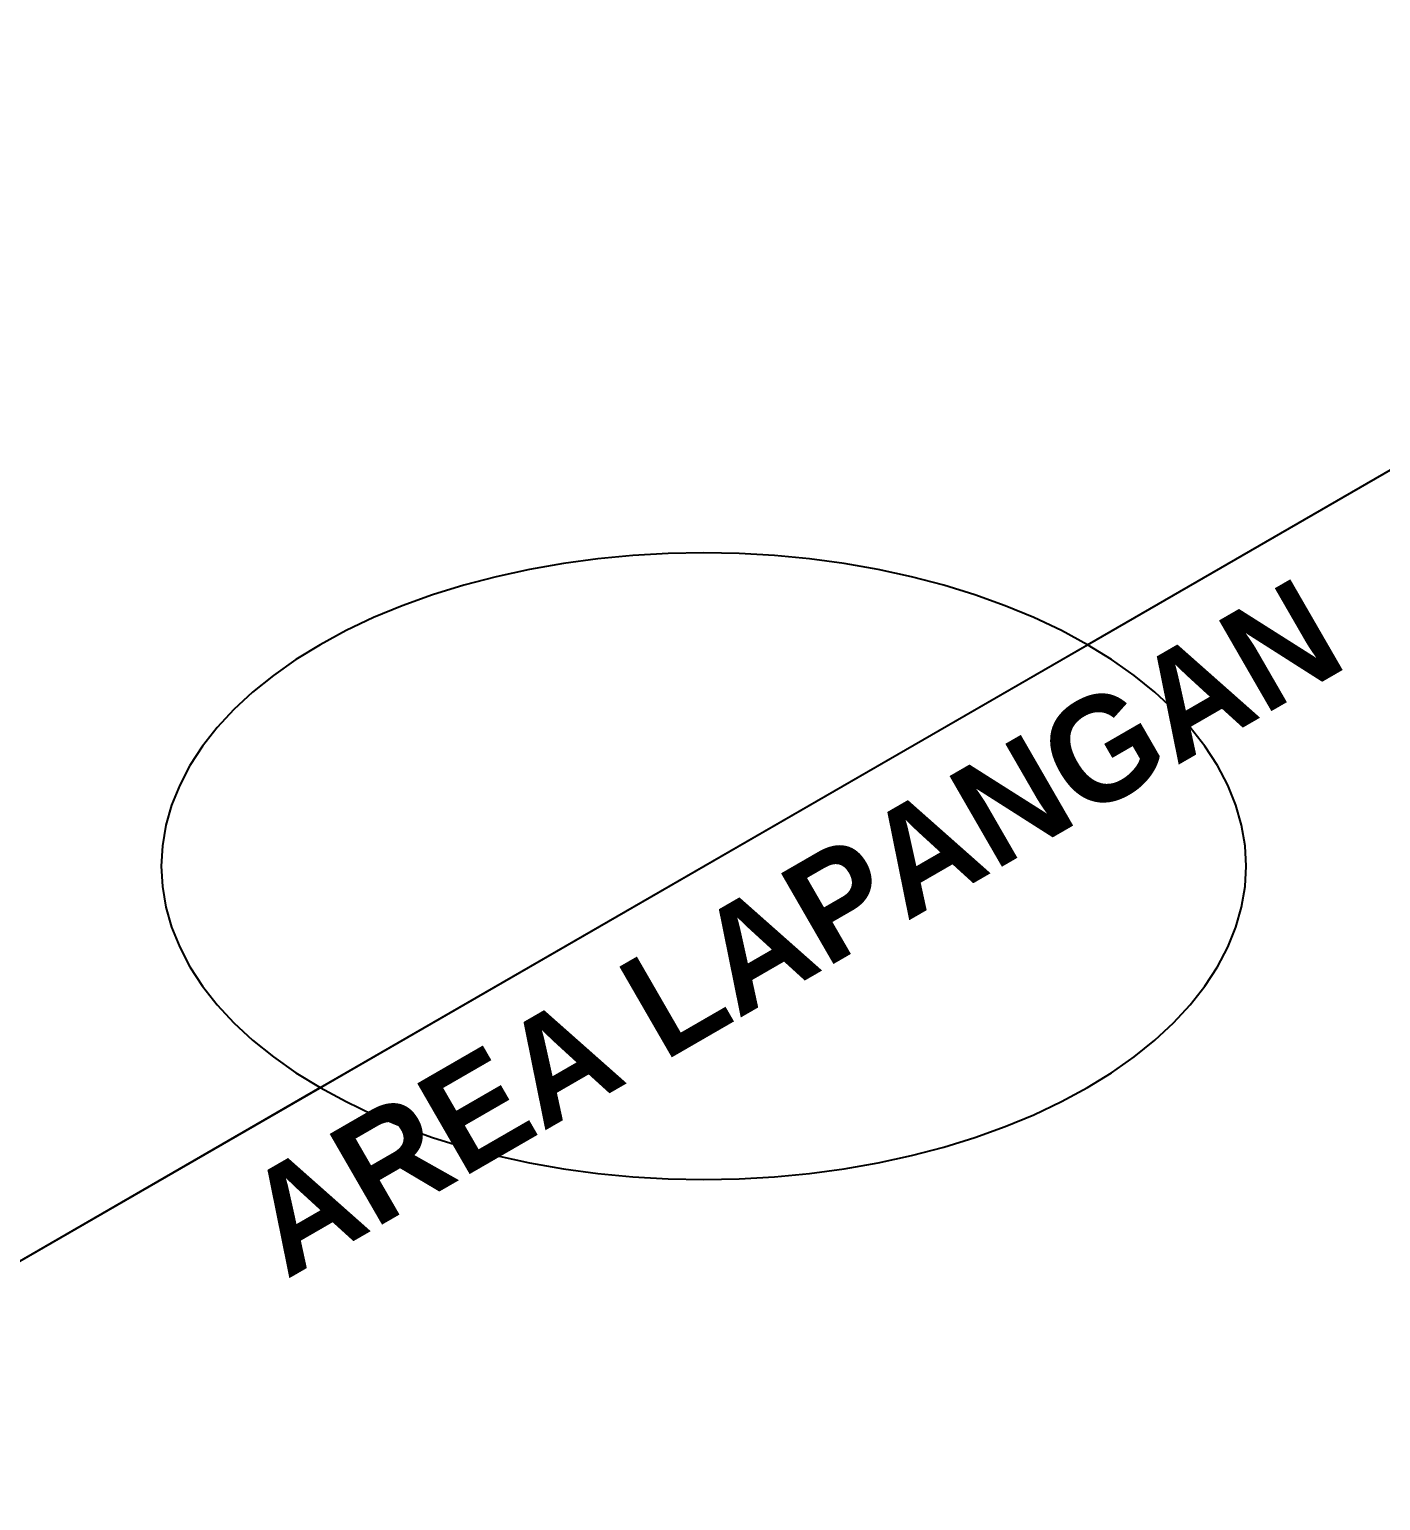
# Model space of a CAD drawing. Header units: centimetres. Extents: x -292707 to 138715, y -53922 to 66277.
# Drawn here: x 88699 to 90957, y -17036 to -14578 of the extents above; entities that cross this region are included whole.
import ezdxf

# ---------------------------------------------------------------- set-up
doc = ezdxf.new("R2010")
doc.units = ezdxf.units.CM
doc.layers.add('A-ALINE-7', color=119, linetype='Continuous')
doc.styles.add('Scale 500', font='GOTHICB.TTF', dxfattribs={"height": 175})

# ---------------------------------------------------------------- blocks, each defined once
blk = doc.blocks.new('A$Cbf84a4b9')
at = {"layer": 'A-ALINE-7'}
for p, q in [((6160.1, 3129.1), (11003.8, 5925.6)), ((9223, 4897.4), (11003.8, 5925.6)), ((8405.1, 5040.7), (8347.3, 5032.9)), ((8405.1, 5040.7), (8347.3, 5032.9)), ((8463.6, 5046.3), (8405.1, 5040.7)), ((8463.6, 5046.3), (8405.1, 5040.7)), ((8522.6, 5049.6), (8463.6, 5046.3)), ((8522.6, 5049.6), (8463.6, 5046.3)), ((8581.9, 5050.7), (8522.6, 5049.6)), ((8581.9, 5050.7), (8522.6, 5049.6)), ((8641.2, 5049.6), (8581.9, 5050.7)), ((8641.2, 5049.6), (8581.9, 5050.7)), ((8700.3, 5046.3), (8641.2, 5049.6)), ((8700.3, 5046.3), (8641.2, 5049.6)), ((8758.8, 5040.7), (8700.3, 5046.3)), ((8758.8, 5040.7), (8700.3, 5046.3)), ((8816.6, 5032.9), (8758.8, 5040.7)), ((8816.6, 5032.9), (8758.8, 5040.7)), ((8290.5, 5023), (8235, 5010.9)), ((8290.5, 5023), (8235, 5010.9)), ((8347.3, 5032.9), (8290.5, 5023)), ((8347.3, 5032.9), (8290.5, 5023)), ((8873.4, 5023), (8816.6, 5032.9)), ((8873.4, 5023), (8816.6, 5032.9)), ((8928.9, 5010.9), (8873.4, 5023)), ((8928.9, 5010.9), (8873.4, 5023)), ((8180.9, 4996.8), (8128.6, 4980.6)), ((8180.9, 4996.8), (8128.6, 4980.6)), ((8235, 5010.9), (8180.9, 4996.8)), ((8235, 5010.9), (8180.9, 4996.8)), ((8982.9, 4996.8), (8928.9, 5010.9)), ((8982.9, 4996.8), (8928.9, 5010.9)), ((9035.2, 4980.6), (8982.9, 4996.8)), ((9035.2, 4980.6), (8982.9, 4996.8)), ((8128.6, 4980.6), (8078.2, 4962.5)), ((8128.6, 4980.6), (8078.2, 4962.5)), ((9085.6, 4962.5), (9035.2, 4980.6)), ((9085.6, 4962.5), (9035.2, 4980.6)), ((8030, 4942.6), (7984.2, 4920.9)), ((8030, 4942.6), (7984.2, 4920.9)), ((8078.2, 4962.5), (8030, 4942.6)), ((8078.2, 4962.5), (8030, 4942.6)), ((9133.8, 4942.6), (9085.6, 4962.5)), ((9133.8, 4942.6), (9085.6, 4962.5)), ((9179.7, 4920.9), (9133.8, 4942.6)), ((9179.7, 4920.9), (9133.8, 4942.6)), ((7984.2, 4920.9), (7940.9, 4897.4)), ((7984.2, 4920.9), (7940.9, 4897.4)), ((9223, 4897.4), (9179.7, 4920.9)), ((9223, 4897.4), (9179.7, 4920.9)), ((7940.9, 4897.4), (7900.3, 4872.4)), ((7940.9, 4897.4), (7900.3, 4872.4)), ((7940.9, 4157.2), (9223, 4897.4)), ((9263.6, 4872.4), (9223, 4897.4)), ((9263.6, 4872.4), (9223, 4897.4)), ((7900.3, 4872.4), (7862.7, 4846)), ((7900.3, 4872.4), (7862.7, 4846)), ((9301.2, 4846), (9263.6, 4872.4)), ((9301.2, 4846), (9263.6, 4872.4)), ((7862.7, 4846), (7828.1, 4818.1)), ((7862.7, 4846), (7828.1, 4818.1)), ((9335.8, 4818.1), (9301.2, 4846)), ((9335.8, 4818.1), (9301.2, 4846)), ((7828.1, 4818.1), (7796.8, 4789)), ((7828.1, 4818.1), (7796.8, 4789)), ((9367.1, 4789), (9335.8, 4818.1)), ((9367.1, 4789), (9335.8, 4818.1)), ((7796.8, 4789), (7768.8, 4758.8)), ((7796.8, 4789), (7768.8, 4758.8)), ((9395.1, 4758.8), (9367.1, 4789)), ((9395.1, 4758.8), (9367.1, 4789)), ((7768.8, 4758.8), (7744.3, 4727.6)), ((7768.8, 4758.8), (7744.3, 4727.6)), ((9419.5, 4727.6), (9395.1, 4758.8)), ((9419.5, 4727.6), (9395.1, 4758.8)), ((7744.3, 4727.6), (7723.4, 4695.6)), ((7744.3, 4727.6), (7723.4, 4695.6)), ((9440.4, 4695.6), (9419.5, 4727.6)), ((9440.4, 4695.6), (9419.5, 4727.6)), ((7723.4, 4695.6), (7706.2, 4662.8)), ((7723.4, 4695.6), (7706.2, 4662.8)), ((9457.7, 4662.8), (9440.4, 4695.6)), ((9457.7, 4662.8), (9440.4, 4695.6)), ((7706.2, 4662.8), (7692.7, 4629.4)), ((7706.2, 4662.8), (7692.7, 4629.4)), ((9471.1, 4629.4), (9457.7, 4662.8)), ((9471.1, 4629.4), (9457.7, 4662.8)), ((7692.7, 4629.4), (7683.1, 4595.6)), ((7692.7, 4629.4), (7683.1, 4595.6)), ((9480.8, 4595.6), (9471.1, 4629.4)), ((9480.8, 4595.6), (9471.1, 4629.4)), ((7683.1, 4595.6), (7677.3, 4561.5)), ((7683.1, 4595.6), (7677.3, 4561.5)), ((9486.6, 4561.5), (9480.8, 4595.6)), ((9486.6, 4561.5), (9480.8, 4595.6)), ((7677.3, 4561.5), (7675.3, 4527.3)), ((7677.3, 4561.5), (7675.3, 4527.3)), ((9488.6, 4527.3), (9486.6, 4561.5)), ((9488.6, 4527.3), (9486.6, 4561.5)), ((7675.3, 4527.3), (7677.3, 4493.1)), ((7675.3, 4527.3), (7677.3, 4493.1)), ((9486.6, 4493.1), (9488.6, 4527.3)), ((9486.6, 4493.1), (9488.6, 4527.3)), ((7677.3, 4493.1), (7683.1, 4459)), ((7677.3, 4493.1), (7683.1, 4459)), ((9480.8, 4459), (9486.6, 4493.1)), ((9480.8, 4459), (9486.6, 4493.1)), ((7683.1, 4459), (7692.7, 4425.2)), ((7683.1, 4459), (7692.7, 4425.2)), ((9471.1, 4425.2), (9480.8, 4459)), ((9471.1, 4425.2), (9480.8, 4459)), ((7692.7, 4425.2), (7706.2, 4391.8)), ((7692.7, 4425.2), (7706.2, 4391.8)), ((9457.7, 4391.8), (9471.1, 4425.2)), ((9457.7, 4391.8), (9471.1, 4425.2)), ((7706.2, 4391.8), (7723.4, 4359.1)), ((7706.2, 4391.8), (7723.4, 4359.1)), ((9440.4, 4359.1), (9457.7, 4391.8)), ((9440.4, 4359.1), (9457.7, 4391.8)), ((7723.4, 4359.1), (7744.3, 4327)), ((7723.4, 4359.1), (7744.3, 4327)), ((9419.5, 4327), (9440.4, 4359.1)), ((9419.5, 4327), (9440.4, 4359.1)), ((7744.3, 4327), (7768.8, 4295.8)), ((7744.3, 4327), (7768.8, 4295.8)), ((9395.1, 4295.8), (9419.5, 4327)), ((9395.1, 4295.8), (9419.5, 4327)), ((7768.8, 4295.8), (7796.8, 4265.6)), ((7768.8, 4295.8), (7796.8, 4265.6)), ((9367.1, 4265.6), (9395.1, 4295.8)), ((9367.1, 4265.6), (9395.1, 4295.8)), ((7796.8, 4265.6), (7828.1, 4236.5)), ((7796.8, 4265.6), (7828.1, 4236.5)), ((9335.8, 4236.5), (9367.1, 4265.6)), ((9335.8, 4236.5), (9367.1, 4265.6)), ((7828.1, 4236.5), (7862.7, 4208.7)), ((7828.1, 4236.5), (7862.7, 4208.7)), ((9301.2, 4208.7), (9335.8, 4236.5)), ((9301.2, 4208.7), (9335.8, 4236.5)), ((7862.7, 4208.7), (7900.3, 4182.2)), ((7862.7, 4208.7), (7900.3, 4182.2)), ((9263.6, 4182.2), (9301.2, 4208.7)), ((9263.6, 4182.2), (9301.2, 4208.7)), ((7900.3, 4182.2), (7940.9, 4157.2)), ((7900.3, 4182.2), (7940.9, 4157.2)), ((9223, 4157.2), (9263.6, 4182.2)), ((9223, 4157.2), (9263.6, 4182.2)), ((6160.1, 3129.1), (7940.9, 4157.2)), ((7940.9, 4157.2), (7984.2, 4133.8)), ((7940.9, 4157.2), (7984.2, 4133.8)), ((9179.7, 4133.8), (9223, 4157.2)), ((9179.7, 4133.8), (9223, 4157.2)), ((7984.2, 4133.8), (8030, 4112)), ((7984.2, 4133.8), (8030, 4112)), ((9133.8, 4112), (9179.7, 4133.8)), ((9133.8, 4112), (9179.7, 4133.8)), ((8030, 4112), (8078.2, 4092.1)), ((8030, 4112), (8078.2, 4092.1)), ((9085.6, 4092.1), (9133.8, 4112)), ((9085.6, 4092.1), (9133.8, 4112)), ((8078.2, 4092.1), (8128.6, 4074)), ((8078.2, 4092.1), (8128.6, 4074)), ((9035.2, 4074), (9085.6, 4092.1)), ((9035.2, 4074), (9085.6, 4092.1)), ((8128.6, 4074), (8180.9, 4057.9)), ((8128.6, 4074), (8180.9, 4057.9)), ((8180.9, 4057.9), (8235, 4043.7)), ((8180.9, 4057.9), (8235, 4043.7)), ((8928.9, 4043.7), (8982.9, 4057.9)), ((8928.9, 4043.7), (8982.9, 4057.9)), ((8982.9, 4057.9), (9035.2, 4074)), ((8982.9, 4057.9), (9035.2, 4074)), ((8235, 4043.7), (8290.5, 4031.7)), ((8235, 4043.7), (8290.5, 4031.7)), ((8873.4, 4031.7), (8928.9, 4043.7)), ((8873.4, 4031.7), (8928.9, 4043.7)), ((8290.5, 4031.7), (8347.3, 4021.7)), ((8290.5, 4031.7), (8347.3, 4021.7)), ((8347.3, 4021.7), (8405.1, 4013.9)), ((8347.3, 4021.7), (8405.1, 4013.9)), ((8405.1, 4013.9), (8463.6, 4008.4)), ((8405.1, 4013.9), (8463.6, 4008.4)), ((8463.6, 4008.4), (8522.6, 4005)), ((8463.6, 4008.4), (8522.6, 4005)), ((8641.2, 4005), (8700.3, 4008.4)), ((8641.2, 4005), (8700.3, 4008.4)), ((8700.3, 4008.4), (8758.8, 4013.9)), ((8700.3, 4008.4), (8758.8, 4013.9)), ((8758.8, 4013.9), (8816.6, 4021.7)), ((8758.8, 4013.9), (8816.6, 4021.7)), ((8816.6, 4021.7), (8873.4, 4031.7)), ((8816.6, 4021.7), (8873.4, 4031.7)), ((8522.6, 4005), (8581.9, 4003.9)), ((8522.6, 4005), (8581.9, 4003.9)), ((8581.9, 4003.9), (8641.2, 4005)), ((8581.9, 4003.9), (8641.2, 4005))]:
    blk.add_line(p, q, dxfattribs=at)

msp = doc.modelspace()

# ---------------------------------------------------------------- block references
at = {"ltscale": 5}
msp.add_blockref('A$Cbf84a4b9', (81244.2, -20503.6), dxfattribs=at)

# ---------------------------------------------------------------- texts
at = {"ltscale": 5, "insert": (89041.1, -16516.1), "char_height": 175, "attachment_point": 1, "rotation": 30, "style": 'Scale 500'}
msp.add_mtext_dynamic_manual_height_columns('AREA LAPANGAN', width=3165.144, gutter_width=875, heights=[0], dxfattribs=at)

doc.saveas('drawing.dxf')
